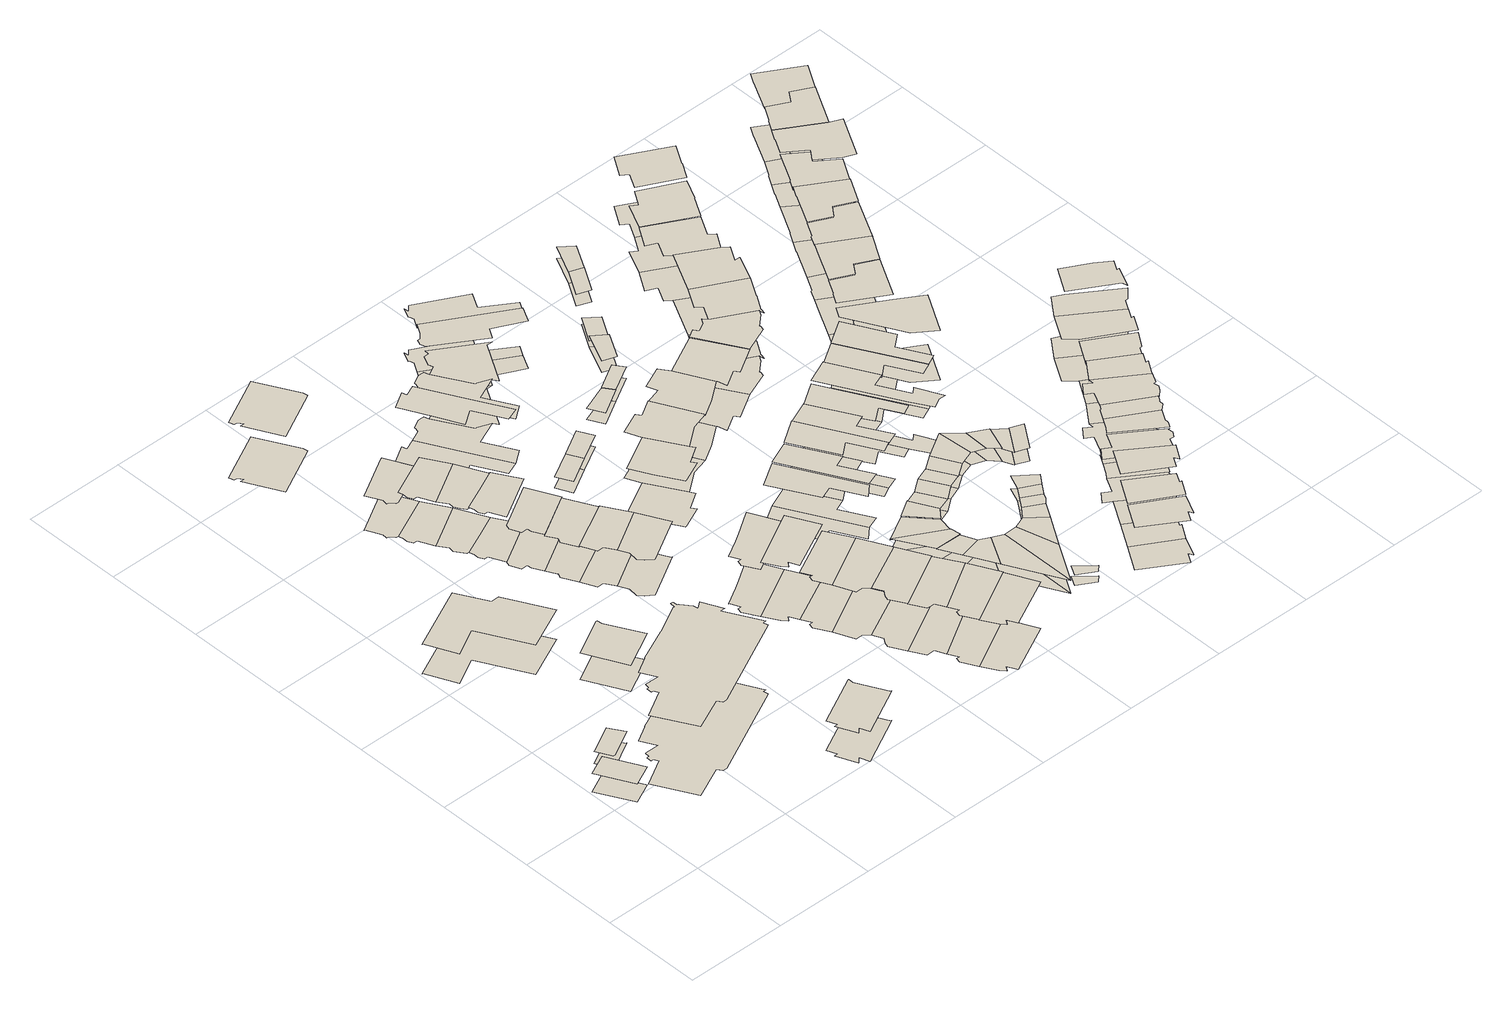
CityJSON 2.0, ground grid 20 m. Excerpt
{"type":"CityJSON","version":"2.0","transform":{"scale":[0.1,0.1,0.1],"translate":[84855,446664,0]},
"CityObjects":{
"building1":{"type":"Building","attributes":{"yearOfConstruction":"2009-01-01Z","measuredHeight":3.95,"storeysAboveGround":1},"geometry":[{"type":"MultiSurface","lod":"1.2","boundaries":[[[0,1,2,3]],[[4,5,6,7]]]}]},
"building2":{"type":"Building","attributes":{"yearOfConstruction":"1966-01-01Z","measuredHeight":2.62,"storeysAboveGround":0},"geometry":[{"type":"MultiSurface","lod":"1.2","boundaries":[[[8,9,10,11,12,13,14]],[[15,16,17,18,19,20,21]]]}]},
"building3":{"type":"Building","attributes":{"yearOfConstruction":"1956-01-01Z","measuredHeight":6.55,"storeysAboveGround":2},"geometry":[{"type":"MultiSurface","lod":"1.2","boundaries":[[[22,23,24,25,26,27,28,29,30,31]],[[32,33,34,35,36,37,38,39,40,41]]]}]},
"building4":{"type":"Building","attributes":{"yearOfConstruction":"1930-01-01Z","measuredHeight":15.06,"storeysAboveGround":5},"geometry":[{"type":"MultiSurface","lod":"1.2","boundaries":[[[42,43,44,45,46,47,48,49,50,51,52,53,54,55,56,57,58,59,60,61,62,63,64,65,66,67,68,69,70,71,72,73,74,75,76,77,78,79,80,81,82,83,84,85,86,87,88,89,90,91,92,93,94,95,96,97,98,99,100,101,102,103,104,105]],[[106,107,108,109,110,111,112,113,114,115,116,117,118,119,120,121,122,123,124,125,126,127,128,129,130,131,132,133,134,135,136,137,138,139,140,141,142,143,144,145,146,147,148,149,150,151,152,153,154,155,156,157,158,159,160,161,162,163,164,165,166,167,168,169]]]}]},
"building5":{"type":"Building","attributes":{"yearOfConstruction":"1966-01-01Z","measuredHeight":5.85,"storeysAboveGround":1},"geometry":[{"type":"MultiSurface","lod":"1.2","boundaries":[[[170,171,172,173,174,175,176]],[[177,178,179,180,181,182,183]]]}]},
"building6":{"type":"Building","attributes":{"yearOfConstruction":"1956-01-01Z","measuredHeight":6.47,"storeysAboveGround":2},"geometry":[{"type":"MultiSurface","lod":"1.2","boundaries":[[[184,185,186,187,188,189,190,191,192,193,194,195]],[[196,197,198,199,200,201,202,203,204,205,206,207]]]}]},
"building7":{"type":"Building","attributes":{"yearOfConstruction":"1915-01-01Z","measuredHeight":7.47,"storeysAboveGround":2},"geometry":[{"type":"MultiSurface","lod":"1.2","boundaries":[[[208,209,210,211,212,213,214,215,216,217]],[[218,219,220,221,222,223,224,225,226,227]]]}]},
"building8":{"type":"Building","attributes":{"yearOfConstruction":"2008-01-01Z","measuredHeight":12.18,"storeysAboveGround":4},"geometry":[{"type":"MultiSurface","lod":"1.2","boundaries":[[[228,229,230,231,232,233,234,235,236,237]],[[238,239,240,241,242,243,244,245,246,247]]]}]},
"building9":{"type":"Building","attributes":{"yearOfConstruction":"1915-01-01Z","measuredHeight":9.71,"storeysAboveGround":3},"geometry":[{"type":"MultiSurface","lod":"1.2","boundaries":[[[248,249,250,251,212,211,252,253]],[[254,255,256,257,258,259,260,261]]]}]},
"building10":{"type":"Building","attributes":{"yearOfConstruction":"1915-01-01Z","measuredHeight":9.71,"storeysAboveGround":3},"geometry":[{"type":"MultiSurface","lod":"1.2","boundaries":[[[262,263,264,265,266,251,250,267,268]],[[269,270,271,272,273,257,256,274,275]]]}]},
"building11":{"type":"Building","attributes":{"yearOfConstruction":"1915-01-01Z","measuredHeight":9.94,"storeysAboveGround":3},"geometry":[{"type":"MultiSurface","lod":"1.2","boundaries":[[[276,277,278,279,266,265,264,280,281]],[[282,283,284,285,286,287,288,289,290]]]}]},
"building12":{"type":"Building","attributes":{"yearOfConstruction":"1915-01-01Z","measuredHeight":8.03,"storeysAboveGround":2},"geometry":[{"type":"MultiSurface","lod":"1.2","boundaries":[[[291,292,293,294,295,279,278,296]],[[297,298,299,300,301,302,303,304]]]}]},
"building13":{"type":"Building","attributes":{"yearOfConstruction":"1915-01-01Z","measuredHeight":7.67,"storeysAboveGround":2},"geometry":[{"type":"MultiSurface","lod":"1.2","boundaries":[[[305,306,307,295,294,308,309]],[[310,311,312,313,314,315,316]]]}]},
"building14":{"type":"Building","attributes":{"yearOfConstruction":"1915-01-01Z","measuredHeight":7.94,"storeysAboveGround":2},"geometry":[{"type":"MultiSurface","lod":"1.2","boundaries":[[[317,318,319,320,321,307,306]],[[322,323,324,325,326,327,328]]]}]},
"building15":{"type":"Building","attributes":{"yearOfConstruction":"1915-01-01Z","measuredHeight":7.87,"storeysAboveGround":2},"geometry":[{"type":"MultiSurface","lod":"1.2","boundaries":[[[329,330,331,332,333,321,320,334,335,336]],[[337,338,339,340,341,326,325,342,343,344]]]}]},
"building16":{"type":"Building","attributes":{"yearOfConstruction":"1925-01-01Z","measuredHeight":10.45,"storeysAboveGround":3},"geometry":[{"type":"MultiSurface","lod":"1.2","boundaries":[[[345,346,347,348,349,350,351,352,353,354,355]],[[356,357,358,359,360,361,362,363,364,365,366]]]}]},
"building17":{"type":"Building","attributes":{"yearOfConstruction":"1925-01-01Z","measuredHeight":11.91,"storeysAboveGround":3},"geometry":[{"type":"MultiSurface","lod":"1.2","boundaries":[[[367,368,369,370,371,348,347]],[[372,373,374,375,376,377,378]]]}]},
"building18":{"type":"Building","attributes":{"yearOfConstruction":"1925-01-01Z","measuredHeight":10.45,"storeysAboveGround":3},"geometry":[{"type":"MultiSurface","lod":"1.2","boundaries":[[[379,380,381,382,383,371,370]],[[384,385,386,387,388,389,390]]]}]},
"building19":{"type":"Building","attributes":{"yearOfConstruction":"1921-01-01Z","measuredHeight":11.94,"storeysAboveGround":3},"geometry":[{"type":"MultiSurface","lod":"1.2","boundaries":[[[391,392,393,394,395,396,397,398,399,400,401]],[[402,403,404,405,406,407,408,409,410,411,412]]]}]},
"building20":{"type":"Building","attributes":{"yearOfConstruction":"1925-01-01Z","measuredHeight":10.4,"storeysAboveGround":3},"geometry":[{"type":"MultiSurface","lod":"1.2","boundaries":[[[413,414,415,416,417,383,382]],[[418,419,420,421,422,388,387]]]}]},
"building21":{"type":"Building","attributes":{"yearOfConstruction":"1925-01-01Z","measuredHeight":10.36,"storeysAboveGround":3},"geometry":[{"type":"MultiSurface","lod":"1.2","boundaries":[[[423,424,417,416,425,426,427]],[[428,429,422,421,430,431,432]]]}]},
"building22":{"type":"Building","attributes":{"yearOfConstruction":"1925-01-01Z","measuredHeight":10.29,"storeysAboveGround":3},"geometry":[{"type":"MultiSurface","lod":"1.2","boundaries":[[[433,434,435,436,437,424,423]],[[438,439,440,441,442,443,444]]]}]},
"building23":{"type":"Building","attributes":{"yearOfConstruction":"1925-01-01Z","measuredHeight":10.27,"storeysAboveGround":3},"geometry":[{"type":"MultiSurface","lod":"1.2","boundaries":[[[445,446,437,436,447,448,449]],[[450,451,442,441,452,453,454]]]}]},
"building24":{"type":"Building","attributes":{"yearOfConstruction":"1921-01-01Z","measuredHeight":9.79,"storeysAboveGround":3},"geometry":[{"type":"MultiSurface","lod":"1.2","boundaries":[[[455,398,397,396,456,457,458,459,460,461,462,463,464,465,466,467]],[[468,469,470,471,472,473,474,475,476,477,478,479,480,481,482,483]]]}]},
"building25":{"type":"Building","attributes":{"yearOfConstruction":"1917-01-01Z","measuredHeight":10.16,"storeysAboveGround":3},"geometry":[{"type":"MultiSurface","lod":"1.2","boundaries":[[[484,485,486,487,488,446,445]],[[489,490,491,492,493,494,495]]]}]},
"building26":{"type":"Building","attributes":{"yearOfConstruction":"2005-01-01Z","measuredHeight":2.49,"storeysAboveGround":0},"geometry":[{"type":"MultiSurface","lod":"1.2","boundaries":[[[496,497,498,499]],[[500,501,502,503]]]}]},
"building27":{"type":"Building","attributes":{"yearOfConstruction":"1921-01-01Z","measuredHeight":10.15,"storeysAboveGround":3},"geometry":[{"type":"MultiSurface","lod":"1.2","boundaries":[[[504,505,506,507,508,509,510,511,512]],[[513,514,515,516,517,518,519,520,521]]]}]},
"building28":{"type":"Building","attributes":{"yearOfConstruction":"2005-01-01Z","measuredHeight":2.5,"storeysAboveGround":0},"geometry":[{"type":"MultiSurface","lod":"1.2","boundaries":[[[497,522,523,498]],[[501,524,525,502]]]}]},
"building29":{"type":"Building","attributes":{"yearOfConstruction":"1916-01-01Z","measuredHeight":9.62,"storeysAboveGround":3},"geometry":[{"type":"MultiSurface","lod":"1.2","boundaries":[[[461,460,459,458,526,527,528,529,530,531,532,533,534,535,536,537]],[[538,539,540,541,542,543,544,545,546,547,548,549,550,551,552,553]]]}]},
"building30":{"type":"Building","attributes":{"yearOfConstruction":"1921-01-01Z","measuredHeight":10.09,"storeysAboveGround":3},"geometry":[{"type":"MultiSurface","lod":"1.2","boundaries":[[[504,512,554,555,556,557,558,559]],[[513,521,560,561,562,563,564,565]]]}]},
"building31":{"type":"Building","attributes":{"yearOfConstruction":"1916-01-01Z","measuredHeight":9.36,"storeysAboveGround":3},"geometry":[{"type":"MultiSurface","lod":"1.2","boundaries":[[[566,567,568,569,570,571]],[[572,573,574,575,576,577]]]}]},
"building32":{"type":"Building","attributes":{"yearOfConstruction":"1930-01-01Z","measuredHeight":3.02,"storeysAboveGround":1},"geometry":[{"type":"MultiSurface","lod":"1.2","boundaries":[[[578,579,580,581]],[[582,583,584,585]]]}]},
"building33":{"type":"Building","attributes":{"yearOfConstruction":"1916-01-01Z","measuredHeight":9.73,"storeysAboveGround":3},"geometry":[{"type":"MultiSurface","lod":"1.2","boundaries":[[[586,570,569,587,588,589]],[[590,591,592,593,594,595]]]}]},
"building34":{"type":"Building","attributes":{"yearOfConstruction":"1930-01-01Z","measuredHeight":2.78,"storeysAboveGround":0},"geometry":[{"type":"MultiSurface","lod":"1.2","boundaries":[[[578,596,597,579]],[[598,599,600,601]]]}]},
"building35":{"type":"Building","attributes":{"yearOfConstruction":"1930-01-01Z","measuredHeight":2.76,"storeysAboveGround":0},"geometry":[{"type":"MultiSurface","lod":"1.2","boundaries":[[[602,603,581,580]],[[604,605,606,607]]]}]},
"building36":{"type":"Building","attributes":{"yearOfConstruction":"1921-01-01Z","measuredHeight":10.51,"storeysAboveGround":3},"geometry":[{"type":"MultiSurface","lod":"1.2","boundaries":[[[531,530,608,609,610,611,612,613,614,615,616]],[[617,618,619,620,621,622,623,624,625,626,627]]]}]},
"building37":{"type":"Building","attributes":{"yearOfConstruction":"1930-01-01Z","measuredHeight":2.79,"storeysAboveGround":0},"geometry":[{"type":"MultiSurface","lod":"1.2","boundaries":[[[628,629,603,602]],[[630,631,605,604]]]}]},
"building38":{"type":"Building","attributes":{"yearOfConstruction":"1930-01-01Z","measuredHeight":2.84,"storeysAboveGround":0},"geometry":[{"type":"MultiSurface","lod":"1.2","boundaries":[[[632,633,629,628]],[[634,635,631,630]]]}]},
"building39":{"type":"Building","attributes":{"yearOfConstruction":"2005-01-01Z","measuredHeight":2.5,"storeysAboveGround":0},"geometry":[{"type":"MultiSurface","lod":"1.2","boundaries":[[[636,637,638,639]],[[640,641,642,643]]]}]},
"building40":{"type":"Building","attributes":{"yearOfConstruction":"1921-01-01Z","measuredHeight":9.69,"storeysAboveGround":3},"geometry":[{"type":"MultiSurface","lod":"1.2","boundaries":[[[611,610,644,645,646,647,648,649,650,651,652,653]],[[654,655,656,657,658,659,660,661,662,663,664,665]]]}]},
"building41":{"type":"Building","attributes":{"yearOfConstruction":"1921-01-01Z","measuredHeight":9.95,"storeysAboveGround":3},"geometry":[{"type":"MultiSurface","lod":"1.2","boundaries":[[[555,666,667,668,669,670,671,556]],[[672,673,674,675,676,677,678,679]]]}]},
"building42":{"type":"Building","attributes":{"yearOfConstruction":"1930-01-01Z","measuredHeight":2.96,"storeysAboveGround":0},"geometry":[{"type":"MultiSurface","lod":"1.2","boundaries":[[[596,680,681,597]],[[682,683,684,685]]]}]},
"building43":{"type":"Building","attributes":{"yearOfConstruction":"1988-01-01Z","measuredHeight":9.98,"storeysAboveGround":3},"geometry":[{"type":"MultiSurface","lod":"1.2","boundaries":[[[589,686,687,688,689,586]],[[690,691,692,693,694,695]]]}]},
"building44":{"type":"Building","attributes":{"yearOfConstruction":"1928-01-01Z","measuredHeight":2.34,"storeysAboveGround":0},"geometry":[{"type":"MultiSurface","lod":"1.2","boundaries":[[[696,697,698,699]],[[700,701,702,703]]]}]},
"building45":{"type":"Building","attributes":{"yearOfConstruction":"1930-01-01Z","measuredHeight":2.84,"storeysAboveGround":0},"geometry":[{"type":"MultiSurface","lod":"1.2","boundaries":[[[704,705,633,632]],[[706,707,635,634]]]}]},
"building46":{"type":"Building","attributes":{"yearOfConstruction":"1930-01-01Z","measuredHeight":2.81,"storeysAboveGround":0},"geometry":[{"type":"MultiSurface","lod":"1.2","boundaries":[[[680,708,709,681]],[[710,711,712,713]]]}]},
"building47":{"type":"Building","attributes":{"yearOfConstruction":"2005-01-01Z","measuredHeight":2.57,"storeysAboveGround":0},"geometry":[{"type":"MultiSurface","lod":"1.2","boundaries":[[[637,714,715,638]],[[716,717,718,719]]]}]},
"building48":{"type":"Building","attributes":{"yearOfConstruction":"1916-01-01Z","measuredHeight":9.82,"storeysAboveGround":3},"geometry":[{"type":"MultiSurface","lod":"1.2","boundaries":[[[720,721,689,688,722,723]],[[724,725,726,727,728,729]]]}]},
"building49":{"type":"Building","attributes":{"yearOfConstruction":"1930-01-01Z","measuredHeight":2.77,"storeysAboveGround":0},"geometry":[{"type":"MultiSurface","lod":"1.2","boundaries":[[[708,730,731,709]],[[711,732,733,712]]]}]},
"building50":{"type":"Building","attributes":{"yearOfConstruction":"1930-01-01Z","measuredHeight":2.79,"storeysAboveGround":0},"geometry":[{"type":"MultiSurface","lod":"1.2","boundaries":[[[704,734,735,705]],[[706,736,737,707]]]}]},
"building51":{"type":"Building","attributes":{"yearOfConstruction":"1921-01-01Z","measuredHeight":9.92,"storeysAboveGround":3},"geometry":[{"type":"MultiSurface","lod":"1.2","boundaries":[[[667,738,739,740,741,742,743,668]],[[674,744,745,746,747,748,749,675]]]}]},
"building52":{"type":"Building","attributes":{"yearOfConstruction":"1930-01-01Z","measuredHeight":2.8,"storeysAboveGround":0},"geometry":[{"type":"MultiSurface","lod":"1.2","boundaries":[[[730,750,751,731]],[[732,752,753,733]]]}]},
"building53":{"type":"Building","attributes":{"yearOfConstruction":"1930-01-01Z","measuredHeight":2.79,"storeysAboveGround":0},"geometry":[{"type":"MultiSurface","lod":"1.2","boundaries":[[[734,754,755,735]],[[736,756,757,737]]]}]},
"building54":{"type":"Building","attributes":{"yearOfConstruction":"2005-01-01Z","measuredHeight":2.5,"storeysAboveGround":0},"geometry":[{"type":"MultiSurface","lod":"1.2","boundaries":[[[758,759,760,761]],[[762,763,764,765]]]}]},
"building55":{"type":"Building","attributes":{"yearOfConstruction":"1916-01-01Z","measuredHeight":9.5,"storeysAboveGround":3},"geometry":[{"type":"MultiSurface","lod":"1.2","boundaries":[[[721,720,766,767,768,769,770,771]],[[772,773,774,775,776,777,778,779]]]}]},
"building56":{"type":"Building","attributes":{"yearOfConstruction":"1930-01-01Z","measuredHeight":2.81,"storeysAboveGround":0},"geometry":[{"type":"MultiSurface","lod":"1.2","boundaries":[[[754,780,781,782,755]],[[756,783,784,785,757]]]}]},
"building57":{"type":"Building","attributes":{"yearOfConstruction":"1930-01-01Z","measuredHeight":2.73,"storeysAboveGround":0},"geometry":[{"type":"MultiSurface","lod":"1.2","boundaries":[[[750,786,787,751]],[[788,789,790,791]]]}]},
"building58":{"type":"Building","attributes":{"yearOfConstruction":"1928-01-01Z","measuredHeight":9.28,"storeysAboveGround":3},"geometry":[{"type":"MultiSurface","lod":"1.2","boundaries":[[[792,793,794,795,796,797]],[[798,799,800,801,802,803]]]}]},
"building59":{"type":"Building","attributes":{"yearOfConstruction":"1930-01-01Z","measuredHeight":2.81,"storeysAboveGround":0},"geometry":[{"type":"MultiSurface","lod":"1.2","boundaries":[[[781,804,805,782]],[[784,806,807,785]]]}]},
"building60":{"type":"Building","attributes":{"yearOfConstruction":"2005-01-01Z","measuredHeight":1.43,"storeysAboveGround":0},"geometry":[{"type":"MultiSurface","lod":"1.2","boundaries":[[[759,808,809,760]],[[810,811,812,813]]]}]},
"building61":{"type":"Building","attributes":{"yearOfConstruction":"1930-01-01Z","measuredHeight":2.75,"storeysAboveGround":0},"geometry":[{"type":"MultiSurface","lod":"1.2","boundaries":[[[786,814,815,787]],[[789,816,817,790]]]}]},
"building62":{"type":"Building","attributes":{"yearOfConstruction":"1930-01-01Z","measuredHeight":2.8,"storeysAboveGround":0},"geometry":[{"type":"MultiSurface","lod":"1.2","boundaries":[[[804,818,819,805]],[[806,820,821,807]]]}]},
"building63":{"type":"Building","attributes":{"yearOfConstruction":"1916-01-01Z","measuredHeight":10.31,"storeysAboveGround":3},"geometry":[{"type":"MultiSurface","lod":"1.2","boundaries":[[[771,770,822,815,823,824,825,826,827,828]],[[829,830,831,832,833,834,835,836,837,838]]]}]},
"building64":{"type":"Building","attributes":{"yearOfConstruction":"1920-01-01Z","measuredHeight":10.06,"storeysAboveGround":3},"geometry":[{"type":"MultiSurface","lod":"1.2","boundaries":[[[839,840,841,842,843,743,742,844,845,846,847,848,849]],[[850,851,852,853,854,855,856,857,858,859,860,861,862]]]}]},
"building65":{"type":"Building","attributes":{"yearOfConstruction":"1928-01-01Z","measuredHeight":9.55,"storeysAboveGround":3},"geometry":[{"type":"MultiSurface","lod":"1.2","boundaries":[[[795,863,864,865,866,796]],[[867,868,869,870,871,872]]]}]},
"building66":{"type":"Building","attributes":{"yearOfConstruction":"1930-01-01Z","measuredHeight":2.74,"storeysAboveGround":0},"geometry":[{"type":"MultiSurface","lod":"1.2","boundaries":[[[873,815,814,874]],[[875,817,816,876]]]}]},
"building67":{"type":"Building","attributes":{"yearOfConstruction":"1930-01-01Z","measuredHeight":2.76,"storeysAboveGround":0},"geometry":[{"type":"MultiSurface","lod":"1.2","boundaries":[[[877,878,873,874]],[[879,880,881,882]]]}]},
"building68":{"type":"Building","attributes":{"yearOfConstruction":"1916-01-01Z","measuredHeight":9.82,"storeysAboveGround":3},"geometry":[{"type":"MultiSurface","lod":"1.2","boundaries":[[[827,883,884,885,886,828]],[[887,888,889,890,891,892]]]}]},
"building69":{"type":"Building","attributes":{"yearOfConstruction":"1928-01-01Z","measuredHeight":11.12,"storeysAboveGround":3},"geometry":[{"type":"MultiSurface","lod":"1.2","boundaries":[[[865,893,894,895,896,866]],[[897,898,899,900,901,902]]]}]},
"building70":{"type":"Building","attributes":{"yearOfConstruction":"2005-01-01Z","measuredHeight":2.57,"storeysAboveGround":0},"geometry":[{"type":"MultiSurface","lod":"1.2","boundaries":[[[903,904,905,906]],[[907,908,909,910]]]}]},
"building71":{"type":"Building","attributes":{"yearOfConstruction":"1930-01-01Z","measuredHeight":2.74,"storeysAboveGround":0},"geometry":[{"type":"MultiSurface","lod":"1.2","boundaries":[[[911,878,877,912]],[[913,914,915,916]]]}]},
"building72":{"type":"Building","attributes":{"yearOfConstruction":"1920-01-01Z","measuredHeight":10.04,"storeysAboveGround":3},"geometry":[{"type":"MultiSurface","lod":"1.2","boundaries":[[[917,918,919,920,921,839,849,922,923,924,925]],[[926,927,928,929,930,931,932,933,934,935,936]]]}]},
"building73":{"type":"Building","attributes":{"yearOfConstruction":"1930-01-01Z","measuredHeight":2.76,"storeysAboveGround":0},"geometry":[{"type":"MultiSurface","lod":"1.2","boundaries":[[[937,938,939,911,912]],[[940,941,942,943,944]]]}]},
"building74":{"type":"Building","attributes":{"yearOfConstruction":"1916-01-01Z","measuredHeight":9.95,"storeysAboveGround":3},"geometry":[{"type":"MultiSurface","lod":"1.2","boundaries":[[[945,946,886,885,947,948]],[[949,950,951,952,953,954]]]}]},
"building75":{"type":"Building","attributes":{"yearOfConstruction":"1930-01-01Z","measuredHeight":9.64,"storeysAboveGround":3},"geometry":[{"type":"MultiSurface","lod":"1.2","boundaries":[[[895,955,956,957,958,959,960,961,962,963,964,965,966,896]],[[967,968,969,970,971,972,973,974,975,976,977,978,979,980]]]}]},
"building76":{"type":"Building","attributes":{"yearOfConstruction":"2005-01-01Z","measuredHeight":2.55,"storeysAboveGround":0},"geometry":[{"type":"MultiSurface","lod":"1.2","boundaries":[[[904,981,982,905]],[[983,984,985,986]]]}]},
"building77":{"type":"Building","attributes":{"yearOfConstruction":"1921-01-01Z","measuredHeight":10.04,"storeysAboveGround":3},"geometry":[{"type":"MultiSurface","lod":"1.2","boundaries":[[[918,987,988,989,990,991,919]],[[927,992,993,994,995,996,928]]]}]},
"building78":{"type":"Building","attributes":{"yearOfConstruction":"1930-01-01Z","measuredHeight":9.97,"storeysAboveGround":3},"geometry":[{"type":"MultiSurface","lod":"1.2","boundaries":[[[961,997,998,999,1000,1001,1002,962]],[[1003,1004,1005,1006,1007,1008,1009,1010]]]}]},
"building79":{"type":"Building","attributes":{"yearOfConstruction":"1916-01-01Z","measuredHeight":10.91,"storeysAboveGround":3},"geometry":[{"type":"MultiSurface","lod":"1.2","boundaries":[[[945,1011,1012,1013,1014,1015,946]],[[1016,1017,1018,1019,1020,1021,1022]]]}]},
"building80":{"type":"Building","attributes":{"yearOfConstruction":"1930-01-01Z","measuredHeight":9.94,"storeysAboveGround":3},"geometry":[{"type":"MultiSurface","lod":"1.2","boundaries":[[[1000,1023,1024,1025,1026,1027,1028,1029,1030,1031,1001]],[[1032,1033,1034,1035,1036,1037,1038,1039,1040,1041,1042]]]}]},
"building81":{"type":"Building","attributes":{"yearOfConstruction":"1921-01-01Z","measuredHeight":9.89,"storeysAboveGround":3},"geometry":[{"type":"MultiSurface","lod":"1.2","boundaries":[[[991,990,1043,1044,1045,1046,1047,1048,1049,1050]],[[1051,1052,1053,1054,1055,1056,1057,1058,1059,1060]]]}]},
"building82":{"type":"Building","attributes":{"yearOfConstruction":"1922-01-01Z","measuredHeight":12.03,"storeysAboveGround":4},"geometry":[{"type":"MultiSurface","lod":"1.2","boundaries":[[[1014,1061,1062,1063,1064,1065,1066,1015]],[[1067,1068,1069,1070,1071,1072,1073,1074]]]}]},
"building83":{"type":"Building","attributes":{"yearOfConstruction":"1930-01-01Z","measuredHeight":9.71,"storeysAboveGround":3},"geometry":[{"type":"MultiSurface","lod":"1.2","boundaries":[[[1075,1028,1027,1076,1077,1078,1079,1080,1081,1082,1083,1084,1085]],[[1086,1087,1088,1089,1090,1091,1092,1093,1094,1095,1096,1097,1098]]]}]},
"building84":{"type":"Building","attributes":{"yearOfConstruction":"1921-01-01Z","measuredHeight":10.09,"storeysAboveGround":3},"geometry":[{"type":"MultiSurface","lod":"1.2","boundaries":[[[1046,1099,1100,1101,1102,1103,1104,1047]],[[1105,1106,1107,1108,1109,1110,1111,1112]]]}]},
"building85":{"type":"Building","attributes":{"yearOfConstruction":"1923-01-01Z","measuredHeight":12.18,"storeysAboveGround":4},"geometry":[{"type":"MultiSurface","lod":"1.2","boundaries":[[[1063,1062,1061,1113,1114,1115,1064]],[[1116,1117,1118,1119,1120,1121,1122]]]}]},
"building86":{"type":"Building","attributes":{"yearOfConstruction":"1928-01-01Z","measuredHeight":9.36,"storeysAboveGround":3},"geometry":[{"type":"MultiSurface","lod":"1.2","boundaries":[[[1081,1123,1124,1125,1126,1082]],[[1127,1128,1129,1130,1131,1132]]]}]},
"building87":{"type":"Building","attributes":{"yearOfConstruction":"1921-01-01Z","measuredHeight":10.85,"storeysAboveGround":3},"geometry":[{"type":"MultiSurface","lod":"1.2","boundaries":[[[1133,1134,1135,1102,1101,1136,1137,1138]],[[1139,1140,1141,1142,1143,1144,1145,1146]]]}]},
"building88":{"type":"Building","attributes":{"yearOfConstruction":"1928-01-01Z","measuredHeight":8.69,"storeysAboveGround":2},"geometry":[{"type":"MultiSurface","lod":"1.2","boundaries":[[[1125,1147,1148,1149,1150,1126]],[[1151,1152,1153,1154,1155,1156]]]}]},
"building89":{"type":"Building","attributes":{"yearOfConstruction":"1922-01-01Z","measuredHeight":12.04,"storeysAboveGround":4},"geometry":[{"type":"MultiSurface","lod":"1.2","boundaries":[[[1113,1157,1158,1159,1160,1161,1162,1163,1164,1114]],[[1165,1166,1167,1168,1169,1170,1171,1172,1173,1174]]]}]},
"building90":{"type":"Building","attributes":{"yearOfConstruction":"1928-01-01Z","measuredHeight":9.21,"storeysAboveGround":3},"geometry":[{"type":"MultiSurface","lod":"1.2","boundaries":[[[1175,1150,1149,1176,1177,1178,1179]],[[1180,1181,1182,1183,1184,1185,1186]]]}]},
"building91":{"type":"Building","attributes":{"yearOfConstruction":"1923-01-01Z","measuredHeight":12.21,"storeysAboveGround":4},"geometry":[{"type":"MultiSurface","lod":"1.2","boundaries":[[[1187,1161,1160,1159,1158,1188,1189,1190]],[[1191,1192,1193,1194,1195,1196,1197,1198]]]}]},
"building92":{"type":"Building","attributes":{"yearOfConstruction":"1928-01-01Z","measuredHeight":9.12,"storeysAboveGround":3},"geometry":[{"type":"MultiSurface","lod":"1.2","boundaries":[[[1199,1179,1178,1200,1201,1202,1203]],[[1204,1205,1206,1207,1208,1209,1210]]]}]},
"building93":{"type":"Building","attributes":{"yearOfConstruction":"1922-01-01Z","measuredHeight":11.65,"storeysAboveGround":3},"geometry":[{"type":"MultiSurface","lod":"1.2","boundaries":[[[1211,1212,1213,1214,1189,1188,1215,1216]],[[1217,1218,1219,1220,1221,1222,1223,1224]]]}]},
"building94":{"type":"Building","attributes":{"yearOfConstruction":"1928-01-01Z","measuredHeight":9.75,"storeysAboveGround":3},"geometry":[{"type":"MultiSurface","lod":"1.2","boundaries":[[[1225,1202,1226,1227,1228,1229,1230,1203]],[[1231,1232,1233,1234,1235,1236,1237,1238]]]}]},
"building95":{"type":"Building","attributes":{"yearOfConstruction":"1922-01-01Z","measuredHeight":11.98,"storeysAboveGround":3},"geometry":[{"type":"MultiSurface","lod":"1.2","boundaries":[[[1212,1211,1216,1215,1239,1240,1241,1242,1243,1244]],[[1245,1246,1247,1248,1249,1250,1251,1252,1253,1254]]]}]},
"building96":{"type":"Building","attributes":{"yearOfConstruction":"1922-01-01Z","measuredHeight":12.11,"storeysAboveGround":4},"geometry":[{"type":"MultiSurface","lod":"1.2","boundaries":[[[1241,1255,1256,1257,1258,1259,1260,1242]],[[1261,1262,1263,1264,1265,1266,1267,1268]]]}]},
"building97":{"type":"Building","attributes":{"yearOfConstruction":"1922-01-01Z","measuredHeight":11.78,"storeysAboveGround":3},"geometry":[{"type":"MultiSurface","lod":"1.2","boundaries":[[[1257,1256,1255,1269,1270,1271,1272,1258]],[[1273,1274,1275,1276,1277,1278,1279,1280]]]}]}
},
"vertices":[
[42,190,0],[84,210,0],[48,280,0],[6,260,0],[42,190,40],[84,210,40],[48,280,40],[6,260,40],
[73,280,0],[77,280,0],[132,310,0],[131,310,0],[113,340,0],[59,310,0],[58,310,0],[73,280,26],[77,280,26],[132,310,26],[131,310,26],[113,340,26],[59,310,26],[58,310,26],
[6,670,0],[34,610,0],[88,640,0],[141,540,0],[226,580,0],[227,580,0],[180,670,0],[163,670,0],[130,730,0],[5,670,0],[6,670,65],[34,610,65],[88,640,65],[141,540,65],[226,580,65],[227,580,65],[180,670,65],[163,670,65],[130,730,65],[5,670,65],
[315,380,0],[314,380,0],[313,380,0],[313,390,0],[312,390,0],[311,390,0],[310,390,0],[309,390,0],[308,390,0],[307,380,0],[304,380,0],[248,350,0],[247,350,0],[182,320,0],[183,320,0],[150,300,0],[166,270,0],[154,270,0],[153,270,0],[152,270,0],[151,270,0],[150,270,0],[149,270,0],[148,270,0],[147,270,0],[146,270,0],[145,270,0],[144,270,0],[143,270,0],[142,270,0],[141,270,0],[140,270,0],[139,270,0],[138,270,0],[137,270,0],[136,260,0],[135,260,0],[134,260,0],[133,260,0],[132,260,0],[131,260,0],[131,250,0],[132,250,0],[133,250,0],[134,250,0],[135,250,0],[140,240,0],[87,210,0],[131,130,0],[194,160,0],[201,150,0],[207,150,0],[209,150,0],[388,240,0],[386,250,0],[392,250,0],[356,320,0],[362,320,0],[365,320,0],[364,320,0],[345,360,0],[332,350,0],[331,360,0],[316,380,0],[315,380,151],[314,380,151],[313,380,151],[313,390,151],[312,390,151],[311,390,151],[310,390,151],[309,390,151],[308,390,151],[307,380,151],[304,380,151],[248,350,151],[247,350,151],[182,320,151],[183,320,151],[150,300,151],[166,270,151],[154,270,151],[153,270,151],[152,270,151],[151,270,151],[150,270,151],[149,270,151],[148,270,151],[147,270,151],[146,270,151],[145,270,151],[144,270,151],[143,270,151],[142,270,151],[141,270,151],[140,270,151],[139,270,151],[138,270,151],[137,270,151],[136,260,151],[135,260,151],[134,260,151],[133,260,151],[132,260,151],[131,260,151],[131,250,151],[132,250,151],[133,250,151],[134,250,151],[135,250,151],[140,240,151],[87,210,151],[131,130,151],[194,160,151],[201,150,151],[207,150,151],[209,150,151],[388,240,151],[386,250,151],[392,250,151],[356,320,151],[362,320,151],[365,320,151],[364,320,151],[345,360,151],[332,350,151],[331,360,151],[316,380,151],
[226,400,0],[301,440,0],[300,440,0],[263,510,0],[262,520,0],[260,520,0],[186,480,0],[226,400,58],[301,440,58],[300,440,58],[263,510,58],[262,520,58],[260,520,58],[186,480,58],
[378,10,0],[387,20,0],[394,0,0],[491,50,0],[490,50,0],[489,50,0],[458,110,0],[459,120,0],[457,120,0],[360,70,0],[368,50,0],[361,50,0],[378,10,65],[387,20,65],[394,0,65],[491,50,65],[490,50,65],[489,50,65],[458,110,65],[459,120,65],[457,120,65],[360,70,65],[368,50,65],[361,50,65],
[198,960,0],[202,960,0],[210,950,0],[214,950,0],[300,990,0],[271,1050,0],[270,1050,0],[184,1000,0],[185,1000,0],[199,970,0],[198,960,75],[202,960,75],[210,950,75],[214,950,75],[300,990,75],[271,1050,75],[270,1050,75],[184,1000,75],[185,1000,75],[199,970,75],
[114,1240,0],[121,1240,0],[127,1230,0],[120,1230,0],[156,1160,0],[253,1210,0],[251,1220,0],[209,1300,0],[208,1300,0],[111,1250,0],[114,1240,122],[121,1240,122],[127,1230,122],[120,1230,122],[156,1160,122],[253,1210,122],[251,1220,122],[209,1300,122],[208,1300,122],[111,1250,122],
[222,920,0],[229,920,0],[243,890,0],[329,940,0],[217,940,0],[216,930,0],[222,920,97],[229,920,97],[243,890,97],[329,940,97],[300,990,97],[214,950,97],[217,940,97],[216,930,97],
[261,850,0],[268,840,0],[272,840,0],[315,860,0],[358,880,0],[256,870,0],[255,860,0],[261,850,97],[268,840,97],[272,840,97],[315,860,97],[358,880,97],[256,870,97],[255,860,97],
[280,810,0],[287,810,0],[301,780,0],[387,830,0],[275,830,0],[274,820,0],[280,810,99],[287,810,99],[301,780,99],[387,830,99],[358,880,99],[315,860,99],[272,840,99],[275,830,99],[274,820,99],
[307,750,0],[320,750,0],[321,740,0],[331,720,0],[417,770,0],[298,770,0],[307,750,80],[320,750,80],[321,740,80],[331,720,80],[417,770,80],[387,830,80],[301,780,80],[298,770,80],
[339,690,0],[354,660,0],[448,710,0],[342,700,0],[343,700,0],[339,690,77],[354,660,77],[448,710,77],[417,770,77],[331,720,77],[342,700,77],[343,700,77],
[368,630,0],[380,630,0],[381,630,0],[393,610,0],[478,660,0],[368,630,79],[380,630,79],[381,630,79],[393,610,79],[478,660,79],[448,710,79],[354,660,79],
[409,560,0],[422,550,0],[423,550,0],[509,600,0],[508,600,0],[402,590,0],[403,590,0],[400,570,0],[409,560,79],[422,550,79],[423,550,79],[509,600,79],[508,600,79],[402,590,79],[403,590,79],[400,570,79],
[499,430,0],[496,420,0],[513,390,0],[623,450,0],[594,510,0],[593,510,0],[548,480,0],[531,470,0],[496,450,0],[497,450,0],[506,430,0],[499,430,104],[496,420,104],[513,390,104],[623,450,104],[594,510,104],[593,510,104],[548,480,104],[531,470,104],[496,450,104],[497,450,104],[506,430,104],
[530,360,0],[539,350,0],[546,360,0],[555,340,0],[653,390,0],[530,360,119],[539,350,119],[546,360,119],[555,340,119],[653,390,119],[623,450,119],[513,390,119],
[565,320,0],[558,320,0],[556,310,0],[572,280,0],[682,340,0],[565,320,104],[558,320,104],[556,310,104],[572,280,104],[682,340,104],[653,390,104],[555,340,104],
[342,1090,0],[371,1030,0],[396,980,0],[425,1000,0],[457,940,0],[483,950,0],[445,1020,0],[398,1110,0],[377,1100,0],[374,1110,0],[341,1090,0],[342,1090,119],[371,1030,119],[396,980,119],[425,1000,119],[457,940,119],[483,950,119],[445,1020,119],[398,1110,119],[377,1100,119],[374,1110,119],[341,1090,119],
[589,240,0],[598,240,0],[604,240,0],[614,230,0],[712,280,0],[589,240,104],[598,240,104],[604,240,104],[614,230,104],[712,280,104],
[631,160,0],[742,220,0],[624,210,0],[617,200,0],[614,190,0],[631,160,104],[742,220,104],[624,210,104],[617,200,104],[614,190,104],
[647,130,0],[656,130,0],[663,130,0],[673,110,0],[771,170,0],[647,130,103],[656,130,103],[663,130,103],[673,110,103],[771,170,103],[742,220,103],[631,160,103],
[690,50,0],[801,110,0],[683,90,0],[676,90,0],[674,80,0],[690,50,103],[801,110,103],[683,90,103],[676,90,103],[674,80,103],
[420,1120,0],[509,970,0],[477,1030,0],[523,1050,0],[498,1060,0],[495,1060,0],[455,1130,0],[452,1140,0],[449,1140,0],[443,1140,0],[439,1140,0],[422,1130,0],[423,1130,0],[420,1120,98],[398,1110,98],[445,1020,98],[483,950,98],[509,970,98],[477,1030,98],[523,1050,98],[498,1060,98],[495,1060,98],[455,1130,98],[452,1140,98],[449,1140,98],[443,1140,98],[439,1140,98],[422,1130,98],[423,1130,98],
[707,20,0],[716,10,0],[722,20,0],[732,0,0],[830,50,0],[707,20,102],[716,10,102],[722,20,102],[732,0,102],[830,50,102],[801,110,102],[690,50,102],
[502,830,0],[554,860,0],[540,890,0],[487,860,0],[502,830,25],[554,860,25],[540,890,25],[487,860,25],
[601,770,0],[528,730,0],[548,690,0],[578,640,0],[579,640,0],[623,660,0],[616,670,0],[648,690,0],[642,700,0],[601,770,101],[528,730,101],[548,690,101],[578,640,101],[579,640,101],[623,660,101],[616,670,101],[648,690,101],[642,700,101],
[607,890,0],[592,920,0],[607,890,25],[592,920,25],
[524,1050,0],[530,1040,0],[577,1120,0],[586,1120,0],[589,1120,0],[493,1180,0],[492,1170,0],[482,1170,0],[481,1170,0],[472,1150,0],[473,1150,0],[475,1140,0],[455,1130,96],[495,1060,96],[498,1060,96],[523,1050,96],[524,1050,96],[530,1040,96],[577,1120,96],[586,1120,96],[589,1120,96],[493,1180,96],[492,1170,96],[482,1170,96],[481,1170,96],[472,1150,96],[473,1150,96],[475,1140,96],
[682,730,0],[716,740,0],[671,830,0],[639,810,0],[632,820,0],[588,800,0],[682,730,101],[716,740,101],[671,830,101],[639,810,101],[632,820,101],[588,800,101],
[720,460,0],[744,470,0],[777,410,0],[798,430,0],[718,580,0],[671,550,0],[720,460,94],[744,470,94],[777,410,94],[798,430,94],[718,580,94],[671,550,94],
[870,310,0],[780,360,0],[820,290,0],[873,290,0],[870,310,30],[780,360,30],[820,290,30],[873,290,30],
[764,600,0],[823,440,0],[790,500,0],[813,510,0],[764,600,97],[718,580,97],[798,430,97],[823,440,97],[790,500,97],[813,510,97],
[876,340,0],[833,390,0],[870,310,28],[876,340,28],[833,390,28],[780,360,28],
[841,250,0],[885,260,0],[841,250,28],[885,260,28],[873,290,28],[820,290,28],
[601,1140,0],[662,1110,0],[678,1140,0],[522,1230,0],[510,1210,0],[500,1200,0],[495,1200,0],[491,1190,0],[494,1180,0],[493,1180,105],[589,1120,105],[601,1140,105],[662,1110,105],[678,1140,105],[522,1230,105],[510,1210,105],[500,1200,105],[495,1200,105],[491,1190,105],[494,1180,105],
[871,190,0],[905,250,0],[871,190,28],[905,250,28],
[927,80,0],[928,240,0],[927,80,28],[928,240,28],
[659,920,0],[711,950,0],[697,970,0],[644,950,0],[659,920,25],[711,950,25],[697,970,25],[644,950,25],
[690,1160,0],[630,1200,0],[647,1230,0],[551,1280,0],[550,1280,0],[540,1270,0],[539,1280,0],[530,1260,0],[531,1260,0],[534,1250,0],[522,1230,97],[678,1140,97],[690,1160,97],[630,1200,97],[647,1230,97],[551,1280,97],[550,1280,97],[540,1270,97],[539,1280,97],[530,1260,97],[531,1260,97],[534,1250,97],
[749,760,0],[789,790,0],[753,860,0],[739,880,0],[695,860,0],[703,840,0],[716,740,99],[749,760,99],[789,790,99],[753,860,99],[739,880,99],[695,860,99],[703,840,99],[671,830,99],
[893,360,0],[866,410,0],[876,340,30],[893,360,30],[866,410,30],[833,390,30],
[837,530,0],[870,470,0],[890,480,0],[810,630,0],[813,510,100],[837,530,100],[870,470,100],[890,480,100],[810,630,100],[764,600,100],
[980,70,0],[991,80,0],[957,110,0],[946,90,0],[980,70,23],[991,80,23],[957,110,23],[946,90,23],
[975,160,0],[954,240,0],[975,160,28],[954,240,28],
[920,370,0],[892,420,0],[893,360,28],[920,370,28],[892,420,28],[866,410,28],
[763,980,0],[749,1000,0],[711,950,26],[763,980,26],[749,1000,26],[697,970,26],
[905,560,0],[856,650,0],[914,490,0],[881,550,0],[905,560,98],[856,650,98],[810,630,98],[890,480,98],[914,490,98],[881,550,98],
[946,390,0],[919,440,0],[946,390,28],[919,440,28],
[1012,220,0],[978,250,0],[1012,220,28],[978,250,28],
[790,790,0],[795,770,0],[827,790,0],[834,780,0],[884,810,0],[832,900,0],[790,790,99],[795,770,99],[827,790,99],[834,780,99],[884,810,99],[832,900,99],
[973,400,0],[946,450,0],[973,400,28],[946,450,28],
[1031,250,0],[995,270,0],[1031,250,28],[995,270,28],
[770,1010,0],[799,1060,0],[773,1080,0],[744,1020,0],[770,1010,25],[799,1060,25],[773,1080,25],[744,1020,25],
[903,560,0],[915,540,0],[941,560,0],[963,520,0],[982,530,0],[902,680,0],[856,650,95],[905,560,95],[903,560,95],[915,540,95],[941,560,95],[963,520,95],[982,530,95],[902,680,95],
[1040,260,0],[1045,270,0],[1009,290,0],[1040,260,28],[1045,270,28],[1009,290,28],
[1000,420,0],[973,470,0],[973,400,27],[1000,420,27],[973,470,27],[946,450,27],
[1125,0,0],[1137,20,0],[1142,10,0],[1161,50,0],[1076,100,0],[1045,50,0],[1125,0,93],[1137,20,93],[1142,10,93],[1161,50,93],[1076,100,93],[1045,50,93],
[1059,290,0],[1023,310,0],[1059,290,28],[1023,310,28],
[829,1110,0],[803,1130,0],[799,1060,14],[829,1110,14],[803,1130,14],[773,1080,14],
[1029,430,0],[1024,500,0],[1029,430,27],[1024,500,27],
[1074,310,0],[1036,340,0],[1074,310,28],[1036,340,28],
[1005,490,0],[1037,500,0],[1013,550,0],[1002,540,0],[971,600,0],[996,610,0],[948,700,0],[902,680,103],[982,530,103],[1005,490,103],[1024,500,103],[1037,500,103],[1013,550,103],[1002,540,103],[971,600,103],[996,610,103],[948,700,103],
[885,910,0],[878,920,0],[872,910,0],[855,900,0],[848,910,0],[932,830,0],[933,830,0],[936,840,0],[934,840,0],[956,860,0],[962,870,0],[885,910,101],[878,920,101],[872,910,101],[855,900,101],[848,910,101],[832,900,101],[884,810,101],[932,830,101],[933,830,101],[936,840,101],[934,840,101],[956,860,101],[962,870,101],
[1180,80,0],[1175,80,0],[1187,100,0],[1107,150,0],[1161,50,96],[1180,80,96],[1175,80,96],[1187,100,96],[1107,150,96],[1076,100,96],
[1057,470,0],[1055,420,0],[1057,470,27],[1055,420,27],
[1073,400,0],[1092,450,0],[1073,400,28],[1092,450,28],[1057,470,28],[1055,420,28],
[1020,630,0],[1053,570,0],[1075,580,0],[994,730,0],[996,610,98],[1020,630,98],[1053,570,98],[1075,580,98],[994,730,98],[948,700,98],
[1198,120,0],[1204,110,0],[1223,140,0],[1137,200,0],[1187,100,111],[1198,120,111],[1204,110,111],[1223,140,111],[1137,200,111],[1107,150,111],
[854,1160,0],[884,1210,0],[858,1220,0],[828,1170,0],[854,1160,26],[884,1210,26],[858,1220,26],[828,1170,26],
[1117,430,0],[1082,380,0],[1117,430,27],[1092,450,27],[1073,400,27],[1082,380,27],
[984,900,0],[1008,940,0],[913,990,0],[889,950,0],[902,940,0],[964,860,0],[967,870,0],[966,870,0],[985,900,0],[984,900,100],[1008,940,100],[913,990,100],[889,950,100],[902,940,100],[885,910,100],[962,870,100],[964,860,100],[967,870,100],[966,870,100],[985,900,100],
[1083,380,0],[1107,370,0],[1142,420,0],[1083,380,28],[1107,370,28],[1142,420,28],[1117,430,28],[1082,380,28],
[1088,670,0],[1041,760,0],[1096,590,0],[1063,650,0],[1088,670,99],[1041,760,99],[994,730,99],[1075,580,99],[1096,590,99],[1063,650,99],
[1238,170,0],[1247,170,0],[1254,180,0],[1253,190,0],[1254,190,0],[1255,190,0],[1256,190,0],[1170,250,0],[1154,220,0],[1138,230,0],[1122,210,0],[1138,200,0],[1223,140,96],[1238,170,96],[1247,170,96],[1254,180,96],[1253,190,96],[1254,190,96],[1255,190,96],[1256,190,96],[1170,250,96],[1154,220,96],[1138,230,96],[1122,210,96],[1138,200,96],[1137,200,96],
[913,1260,0],[887,1280,0],[884,1210,25],[913,1260,25],[887,1280,25],[858,1220,25],
[1031,990,0],[1019,990,0],[1037,1020,0],[1025,1030,0],[955,1070,0],[1031,990,100],[1019,990,100],[1037,1020,100],[1025,1030,100],[955,1070,100],
[1262,200,0],[1263,210,0],[1264,210,0],[1276,230,0],[1190,280,0],[1178,260,0],[1256,190,100],[1262,200,100],[1263,210,100],[1264,210,100],[1276,230,100],[1190,280,100],[1178,260,100],[1170,250,100],
[1099,650,0],[1139,620,0],[1186,700,0],[1136,730,0],[1053,780,0],[1088,670,109],[1099,650,109],[1139,620,109],[1186,700,109],[1136,730,109],[1053,780,109],[1041,760,109],
[1288,240,0],[1289,250,0],[1290,250,0],[1296,260,0],[1297,260,0],[1211,310,0],[1204,300,0],[1203,300,0],[1202,300,0],[1276,230,99],[1288,240,99],[1289,250,99],[1290,250,99],[1296,260,99],[1297,260,99],[1211,310,99],[1204,300,99],[1203,300,99],[1202,300,99],[1190,280,99],
[1044,1060,0],[1033,1070,0],[1032,1070,0],[1055,1110,0],[962,1160,0],[937,1120,0],[958,1110,0],[942,1080,0],[955,1070,99],[1025,1030,99],[1044,1060,99],[1033,1070,99],[1032,1070,99],[1055,1110,99],[962,1160,99],[937,1120,99],[958,1110,99],[942,1080,99],
[1180,810,0],[1139,830,0],[1124,810,0],[1083,830,0],[1066,800,0],[1065,800,0],[1136,730,120],[1180,810,120],[1139,830,120],[1124,810,120],[1083,830,120],[1066,800,120],[1065,800,120],[1053,780,120],
[1226,340,0],[1299,260,0],[1309,270,0],[1316,280,0],[1314,290,0],[1319,290,0],[1330,310,0],[1243,370,0],[1242,360,0],[1228,370,0],[1211,350,0],[1226,340,97],[1211,310,97],[1297,260,97],[1299,260,97],[1309,270,97],[1316,280,97],[1314,290,97],[1319,290,97],[1330,310,97],[1243,370,97],[1242,360,97],[1228,370,97],[1211,350,97],
[1078,1150,0],[1079,1150,0],[1099,1190,0],[1018,1230,0],[999,1200,0],[986,1210,0],[1055,1110,101],[1078,1150,101],[1079,1150,101],[1099,1190,101],[1018,1230,101],[999,1200,101],[986,1210,101],[962,1160,101],
[1210,860,0],[1127,910,0],[1115,890,0],[1124,810,122],[1139,830,122],[1180,810,122],[1210,860,122],[1127,910,122],[1115,890,122],[1083,830,122],
[1349,340,0],[1343,340,0],[1355,360,0],[1274,410,0],[1330,310,94],[1349,340,94],[1343,340,94],[1355,360,94],[1274,410,94],[1243,370,94],
[1047,1310,0],[1021,1270,0],[1035,1260,0],[1117,1220,0],[1116,1220,0],[1140,1260,0],[1047,1310,109],[1021,1270,109],[1035,1260,109],[1018,1230,109],[1099,1190,109],[1117,1220,109],[1116,1220,109],[1140,1260,109],
[1367,380,0],[1372,380,0],[1392,410,0],[1305,460,0],[1355,360,87],[1367,380,87],[1372,380,87],[1392,410,87],[1305,460,87],[1274,410,87],
[1211,860,0],[1254,940,0],[1213,960,0],[1198,940,0],[1157,960,0],[1140,930,0],[1139,930,0],[1137,930,0],[1210,860,120],[1211,860,120],[1254,940,120],[1213,960,120],[1198,940,120],[1157,960,120],[1140,930,120],[1139,930,120],[1137,930,120],[1127,910,120],
[1284,480,0],[1410,440,0],[1405,440,0],[1417,460,0],[1314,530,0],[1284,480,92],[1305,460,92],[1392,410,92],[1410,440,92],[1405,440,92],[1417,460,92],[1314,530,92],
[1189,1020,0],[1283,990,0],[1200,1040,0],[1188,1020,0],[1189,1020,122],[1157,960,122],[1198,940,122],[1213,960,122],[1254,940,122],[1283,990,122],[1200,1040,122],[1188,1020,122],
[1345,570,0],[1429,480,0],[1434,480,0],[1453,500,0],[1366,560,0],[1345,570,91],[1314,530,91],[1417,460,91],[1429,480,91],[1434,480,91],[1453,500,91],[1366,560,91],
[1287,1090,0],[1246,1120,0],[1213,1060,0],[1212,1060,0],[1313,1040,0],[1272,1070,0],[1287,1090,116],[1246,1120,116],[1213,1060,116],[1212,1060,116],[1200,1040,116],[1283,990,116],[1313,1040,116],[1272,1070,116],
[1450,510,0],[1472,540,0],[1466,540,0],[1478,560,0],[1450,580,0],[1397,610,0],[1450,510,97],[1453,500,97],[1472,540,97],[1466,540,97],[1478,560,97],[1450,580,97],[1397,610,97],[1366,560,97],
[1336,1030,0],[1380,1110,0],[1357,1120,0],[1274,1170,0],[1262,1150,0],[1263,1150,0],[1246,1120,120],[1287,1090,120],[1272,1070,120],[1313,1040,120],[1336,1030,120],[1380,1110,120],[1357,1120,120],[1274,1170,120],[1262,1150,120],[1263,1150,120],
[1401,1200,0],[1361,1220,0],[1346,1200,0],[1305,1220,0],[1287,1190,0],[1286,1190,0],[1357,1120,121],[1401,1200,121],[1361,1220,121],[1346,1200,121],[1305,1220,121],[1287,1190,121],[1286,1190,121],[1274,1170,121],
[1431,1250,0],[1348,1300,0],[1336,1280,0],[1337,1280,0],[1346,1200,118],[1361,1220,118],[1401,1200,118],[1431,1250,118],[1348,1300,118],[1336,1280,118],[1337,1280,118],[1305,1220,118]
]}
